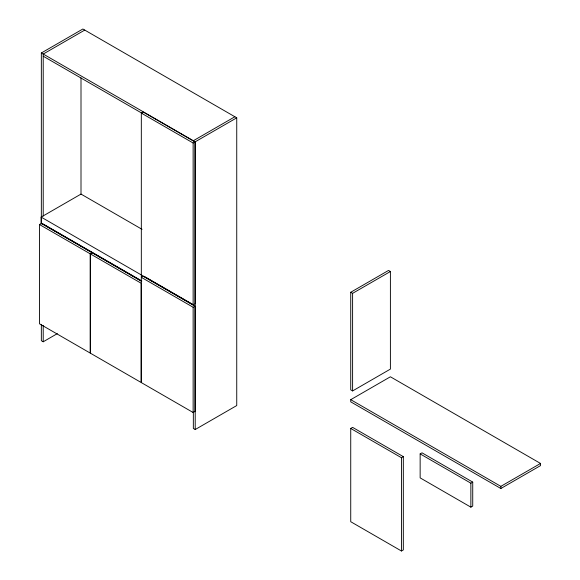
<?xml version="1.0" encoding="UTF-8"?>
<svg xmlns="http://www.w3.org/2000/svg" width="580" height="580" viewBox="0 0 580 580"><rect width="100%" height="100%" fill="white"/><g stroke="black" fill="none" stroke-linecap="round" stroke-linejoin="round"><path stroke-width="0.87" d="M41.347 223.981L41.347 52.976L82.875 29L236.742 117.834L236.742 405.55L195.213 429.526L193.343 428.453L193.343 412.162M84.745 30.08L43.217 54.056L43.217 216.014M195.003 306.168L193.133 307.248L141.324 277.334L143.195 276.261L195.003 306.168L195.003 411.43L193.133 412.503L141.324 382.597L141.324 113.1L143.195 112.02L195.003 141.926L195.003 303.775L193.133 304.848L41.136 217.094L41.136 223.09L141.324 280.938M41.136 217.094L81.004 194.082L142.056 229.325M39.476 224.532L41.347 223.452L92.061 252.735L90.197 253.808L39.476 224.532L39.476 323.792L90.197 353.075L90.197 253.808M193.343 140.73L234.871 116.754M141.324 113.1L193.133 143.006L195.003 141.926M41.347 52.976L195.213 141.81L236.742 117.834M90.4 253.931L141.121 283.214L141.121 382.474L90.4 353.191L90.4 253.931L92.271 252.851L141.426 281.235M41.347 324.409L41.347 340.699L43.217 341.779L57.319 333.63M350.733 292.262L388.527 270.439L390.398 271.52L390.398 369.105L352.604 390.927L350.733 389.847L350.733 292.262L352.604 293.342L390.398 271.52M350.733 399.678L390.398 376.783L540.524 463.456L540.524 465.61L500.859 488.512L350.733 401.838L350.733 399.678L500.859 486.352L540.524 463.456M350.733 428.446L352.604 427.373L403.325 456.649L403.325 549.92L401.454 551L350.733 521.717L350.733 428.446L401.454 457.729L403.325 456.649M420.145 453.893L422.015 452.821L472.729 482.096L472.729 506.079L470.866 507.152L420.145 477.876L420.145 453.893L470.866 483.176L472.729 482.096M43.217 56.217L142.52 113.542M145.275 276.979L193.343 304.732M43.217 224.047L141.839 280.988M500.859 486.352L500.859 488.512M470.866 483.176L470.866 507.152M401.454 457.729L401.454 551M352.604 293.342L352.604 390.927M195.213 141.81L195.213 429.526M193.133 143.006L193.133 304.848M193.133 307.248L193.133 412.503M81.004 77.85L81.004 194.641M43.217 325.489L43.217 341.779"/></g></svg>
